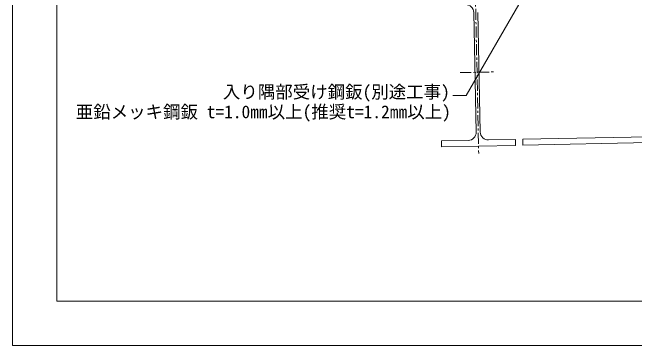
# Model space of a CAD drawing. Units: millimetres, scale not verified. Extents: x -840 to 840, y -594 to 594.
# Drawn here: x -840 to -279, y -594 to -293 of the extents above; entities that cross this region are included whole.
import ezdxf
from ezdxf.enums import TextEntityAlignment as Align

# ---------------------------------------------------------------- set-up
doc = ezdxf.new("R2010")
doc.units = ezdxf.units.MM
doc.header["$LTSCALE"] = 2
doc.linetypes.add('CHAIN1', pattern=[8, 5, -1, 1, -1])
for name, color, linetype, lineweight in [('0-0_輪郭線', 2, 'Continuous', 9), ('0-1_図面枠', 7, 'Continuous', 9), ('0-2_タイトル文字', 5, 'Continuous', 9), ('0-6_寸法線', 7, 'Continuous', 9), ('0-8_中心線', 2, 'CHAIN1', 9), ('0-9_鋼材(C型・H鋼ｅｔｃ)', 7, 'Continuous', 9)]:
    doc.layers.add(name, color=color, linetype=linetype, lineweight=lineweight)
doc.styles.add('ＭＳ ゴシック', font='')
doc.styles.get('ＭＳ ゴシック').set_extended_font_data('MS Gothic')

msp = doc.modelspace()

# ---------------------------------------------------------------- linework, layer by layer
at = {"layer": '0-0_輪郭線'}
msp.add_lwpolyline([(800, 554), (-800, 554), (-800, -554), (800, -554)], close=True, dxfattribs=at)
at = {"layer": '0-1_図面枠'}
msp.add_lwpolyline([(840, -594), (840, 594), (-840, 594), (-840, -594)], close=True, dxfattribs=at)
at = {"layer": '0-6_寸法線'}
for p, q in [((-349.766, -227.79), (-430.814, -368.171)), ((-430.814, -368.171), (-442.814, -368.171))]:
    msp.add_line(p, q, dxfattribs=at)
at = {"layer": '0-8_中心線'}
for p, q in [((-422.619, -273.966), (-419.601, -420.601)), ((-436.274, -347.596), (-405.947, -346.971))]:
    msp.add_line(p, q, dxfattribs=at)
at = {"layer": '0-9_鋼材(C型・H鋼ｅｔｃ)'}
for p, q in [((-424.055, -293.333), (-421.832, -401.31)), ((-418.166, -401.234), (-420.389, -293.257)), ((-379.857, -407.781), (391.047, -391.914)), ((-379.747, -413.113), (391.156, -397.246)), ((-379.857, -407.781), (-379.747, -413.113))]:
    msp.add_line(p, q, dxfattribs=at)
msp.add_lwpolyline([(-429.013, -408.792), (-453.175, -409.29), (-453.065, -414.622), (-386.412, -413.25), (-386.522, -407.918), (-410.684, -408.415)], dxfattribs=at)
for centre, start, end in [((-431.386, -293.483), 1.17907, 91.17907), ((-429.164, -401.461), 271.17907, 1.17907), ((-410.835, -401.083), 181.17907, 271.17907)]:
    msp.add_arc(centre, 7.333, start, end, dxfattribs=at)

# ---------------------------------------------------------------- texts
at = {"layer": '0-2_タイトル文字', "color": 7, "style": 'ＭＳ ゴシック'}
for s, p in [('入り隅部受け鋼鈑(別途工事)', (-650.23, -374.23)), ('亜鉛メッキ鋼鈑 t=1.0㎜以上(推奨t=1.2㎜以上)', (-782.88, -392.23))]:
    msp.add_text(s, height=11.54, dxfattribs=at).set_placement(p, align=Align.BOTTOM_LEFT)

doc.saveas('drawing.dxf')
